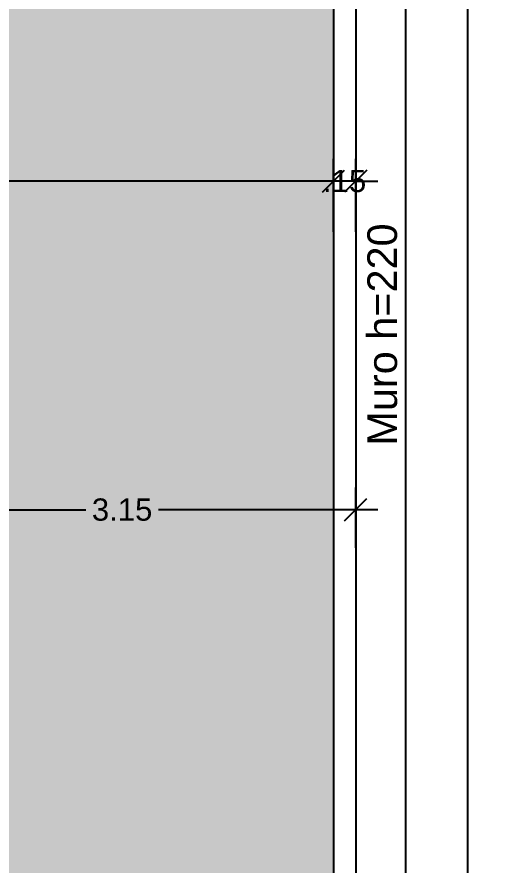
# Model space of a CAD drawing. Extents: x -120 to 178, y 5 to 129.
# Drawn here: x 31.46 to 34.64, y 91.73 to 97.45 of the extents above; entities that cross this region are included whole.
import ezdxf
from ezdxf.enums import TextEntityAlignment as Align

# ---------------------------------------------------------------- set-up
doc = ezdxf.new("R2010")
doc.units = 0
doc.header["$MEASUREMENT"] = 0
doc.layers.get('0').update_dxf_attribs({"linetype": 'CONTINUOUS'})
doc.layers.get('DEFPOINTS').update_dxf_attribs({"linetype": 'CONTINUOUS'})
for name, color, linetype in [('cota', 1, 'CONTINUOUS'), ('muro', 6, 'CONTINUOUS'), ('piso', 4, 'CONTINUOUS'), ('texto', 7, 'CONTINUOUS'), ('vegetacao', 82, 'CONTINUOUS')]:
    doc.layers.add(name, color=color, linetype=linetype)
doc.styles.get("Standard").update_dxf_attribs({"font": 'arial.ttf'})
doc.dimstyles.new('cotass', dxfattribs={"dimtxt": 0.15, "dimasz": 0.15, "dimexe": 0.15, "dimexo": 0, "dimgap": 0.05, "dimtad": 0, "dimzin": 4, "dimdsep": 46, "dimtxsty": 'Standard', "dimblk": 'OBLIQUE', "dimcen": 0, "dimdle": 0.15, "dimclrd": 256, "dimclrt": 4, "dimadec": 0, "dimazin": 1, "dimtfac": 1, "dimtix": 1, "dimtofl": 0, "dimtmove": 0, "dimatfit": 3, "dimldrblk": 'OPEN30', "dimfxl": 0, "dimtolj": 1, "dimtzin": 0, "dimlwd": -1, "dimarcsym": 0})

# ---------------------------------------------------------------- blocks, each defined once
blk = doc.blocks.new('_Oblique')
at = {"color": 0, "linetype": 'ByBlock', "lineweight": -2}
blk.add_line((-0.5, -0.5), (0.5, 0.5), dxfattribs=at)
blk = doc.blocks.new('*D45')
at = {"layer": 'cota', "color": 0, "lineweight": -2, "transparency": 16777216}
for p, q in [((22.8493, 96.0037), (22.8493, 96.4963)), ((33.5894, 96.0037), (33.5894, 96.4963))]:
    blk.add_line(p, q, dxfattribs=at)
at = {"layer": 'cota', "transparency": 16777216}
for p, q in [((22.6993, 96.3463), (27.9236, 96.3463)), ((33.7394, 96.3463), (28.5151, 96.3463))]:
    blk.add_line(p, q, dxfattribs=at)
at = {"layer": 'DEFPOINTS', "color": 0, "transparency": 16777216}
for p in [(33.5894, 96.3463), (22.8493, 96.0037), (33.5894, 96.0037)]:
    blk.add_point(p, dxfattribs=at)
at = {"layer": 'cota', "transparency": 16777216, "xscale": 0.15, "yscale": 0.15, "zscale": 0.15, "rotation": 180}
blk.add_blockref('_Oblique', (22.8493, 96.3463), dxfattribs=at)
at = {"layer": 'cota', "transparency": 16777216, "xscale": 0.15, "yscale": 0.15, "zscale": 0.15}
blk.add_blockref('_Oblique', (33.5894, 96.3463), dxfattribs=at)
at = {"layer": 'cota', "color": 4, "transparency": 16777216, "insert": (28.2193, 96.3463), "char_height": 0.15, "attachment_point": 5}
blk.add_mtext('\\A1;10.74', dxfattribs=at)
blk = doc.blocks.new('_Open30')
at = {"color": 0, "linetype": 'ByBlock', "lineweight": -2}
for p, q in [((-1, 0.268), (0, 0)), ((0, 0), (-1, -0.268)), ((0, 0), (-1, 0))]:
    blk.add_line(p, q, dxfattribs=at)
blk = doc.blocks.new('*D46')
at = {"layer": 'cota', "color": 0, "lineweight": -2, "transparency": 16777216}
for p, q in [((33.5894, 96.0037), (33.5894, 96.4963)), ((33.7393, 96.0037), (33.7393, 96.4963))]:
    blk.add_line(p, q, dxfattribs=at)
at = {"layer": 'cota', "transparency": 16777216}
for p, q in [((33.5894, 96.3463), (33.4394, 96.3463)), ((33.7393, 96.3463), (33.8893, 96.3463))]:
    blk.add_line(p, q, dxfattribs=at)
at = {"layer": 'DEFPOINTS', "color": 0, "transparency": 16777216}
for p in [(33.7393, 96.3463), (33.5894, 96.0037), (33.7393, 96.0037)]:
    blk.add_point(p, dxfattribs=at)
at = {"layer": 'cota', "transparency": 16777216, "xscale": 0.15, "yscale": 0.15, "zscale": 0.15}
blk.add_blockref('_Oblique', (33.5894, 96.3463), dxfattribs=at)
at = {"layer": 'cota', "transparency": 16777216, "xscale": 0.15, "yscale": 0.15, "zscale": 0.15, "rotation": 180}
blk.add_blockref('_Oblique', (33.7393, 96.3463), dxfattribs=at)
at = {"layer": 'cota', "color": 4, "transparency": 16777216, "insert": (33.6644, 96.3463), "char_height": 0.15, "attachment_point": 5}
blk.add_mtext('\\A1;.15', dxfattribs=at)
blk = doc.blocks.new('*D66')
at = {"layer": 'cota', "color": 0, "lineweight": -2, "transparency": 16777216}
for p, q in [((30.5894, 93.8737), (30.5894, 94.2798)), ((33.7393, 93.8737), (33.7393, 94.2798))]:
    blk.add_line(p, q, dxfattribs=at)
at = {"layer": 'cota', "transparency": 16777216}
for p, q in [((30.4394, 94.1298), (31.919, 94.1298)), ((33.8893, 94.1298), (32.4097, 94.1298))]:
    blk.add_line(p, q, dxfattribs=at)
at = {"layer": 'DEFPOINTS', "color": 0, "transparency": 16777216}
for p in [(33.7393, 94.1298), (30.5894, 93.8737), (33.7393, 93.8737)]:
    blk.add_point(p, dxfattribs=at)
at = {"layer": 'cota', "transparency": 16777216, "xscale": 0.15, "yscale": 0.15, "zscale": 0.15, "rotation": 180}
blk.add_blockref('_Oblique', (30.5894, 94.1298), dxfattribs=at)
at = {"layer": 'cota', "transparency": 16777216, "xscale": 0.15, "yscale": 0.15, "zscale": 0.15}
blk.add_blockref('_Oblique', (33.7393, 94.1298), dxfattribs=at)
at = {"layer": 'cota', "color": 4, "transparency": 16777216, "insert": (32.1644, 94.1298), "char_height": 0.15, "attachment_point": 5}
blk.add_mtext('\\A1;3.15', dxfattribs=at)
blk = doc.blocks.new('*D472')
at = {"layer": 'cota', "transparency": 16777216}
for p, q in [((34.0776, 121.2337), (34.0776, 98.8098)), ((34.0776, 75.7737), (34.0776, 98.1977))]:
    blk.add_line(p, q, dxfattribs=at)
at = {"layer": 'cota', "color": 0, "lineweight": -2, "transparency": 16777216}
for p, q in [((33.5894, 121.0837), (34.2276, 121.0837)), ((33.5894, 75.9237), (34.2276, 75.9237))]:
    blk.add_line(p, q, dxfattribs=at)
at = {"layer": 'DEFPOINTS', "color": 0, "transparency": 16777216}
for p in [(33.5894, 121.0837), (34.0776, 121.0837), (33.5894, 75.9237)]:
    blk.add_point(p, dxfattribs=at)
at = {"layer": 'cota', "transparency": 16777216, "xscale": 0.15, "yscale": 0.15, "zscale": 0.15}
for p, rotation in [((34.0776, 121.0837), 90), ((34.0776, 75.9237), 270)]:
    blk.add_blockref('_Oblique', p, dxfattribs=dict(at, rotation=rotation))
at = {"layer": 'cota', "color": 4, "transparency": 16777216, "insert": (34.0776, 98.5037), "char_height": 0.15, "attachment_point": 5, "rotation": 90}
blk.add_mtext('\\A1;45.16', dxfattribs=at)
blk = doc.blocks.new('*D473')
at = {"layer": 'cota', "transparency": 16777216}
for p, q in [((34.4945, 121.3837), (34.4945, 98.8703)), ((34.4945, 75.7737), (34.4945, 98.2871))]:
    blk.add_line(p, q, dxfattribs=at)
at = {"layer": 'cota', "color": 0, "lineweight": -2, "transparency": 16777216}
for p, q in [((33.7393, 121.2337), (34.6445, 121.2337)), ((33.7393, 75.9237), (34.6445, 75.9237))]:
    blk.add_line(p, q, dxfattribs=at)
at = {"layer": 'DEFPOINTS', "color": 0, "transparency": 16777216}
for p in [(33.7393, 121.2337), (34.4945, 121.2337), (33.7393, 75.9237)]:
    blk.add_point(p, dxfattribs=at)
at = {"layer": 'cota', "transparency": 16777216, "xscale": 0.15, "yscale": 0.15, "zscale": 0.15}
for p, rotation in [((34.4945, 121.2337), 90), ((34.4945, 75.9237), 270)]:
    blk.add_blockref('_Oblique', p, dxfattribs=dict(at, rotation=rotation))
at = {"layer": 'cota', "color": 4, "transparency": 16777216, "insert": (34.4945, 98.5787), "char_height": 0.15, "attachment_point": 5, "rotation": 90}
blk.add_mtext('\\A1;45.31', dxfattribs=at)

msp = doc.modelspace()

# ---------------------------------------------------------------- hatches: boundary and pattern name
at = {"layer": 'vegetacao'}
h = msp.add_hatch(dxfattribs=at)
h.set_pattern_fill('ANGLE', color=256, scale=2, style=0)
h.set_pattern_definition([(0, (4.21934, 69.4), (0, 0.55), [0.4, -0.15]), (90, (4.21934, 69.4), (-0.55, 3e-17), [0.4, -0.15])])
edge = h.paths.add_edge_path()
edge.add_line((33.5894, 75.9237), (33.5894, 116.2837))
edge.add_line((33.5894, 116.2837), (9.8693, 116.2837))
edge.add_line((9.8693, 116.2837), (9.8693, 110.2837))
edge.add_line((9.8693, 110.2837), (27.5894, 110.2837))
edge.add_arc((27.5894, 107.2837), 3, 0, 90, ccw=False)
edge.add_line((30.5894, 107.2837), (30.5894, 75.9237))
edge.add_line((30.5894, 75.9237), (33.5894, 75.9237))
h = msp.add_hatch(dxfattribs=at)
h.set_pattern_fill('TRACOS2', color=256, scale=2, style=0)
h.set_pattern_definition([(0, (1.44, 0.96), (0.88, 1.52), [0.08, -1.34, 0.06, -0.58, 0.12, -1.42]), (5, (0.54, 1.68), (0.787509, 1.554551), [0.16, -1.34, 0.12, -0.58, 0.24, -1.42]), (10, (1.06, 1.78), (0.53784, 1.902295), [0.14, -0.34, 0.18, -1.06, 0.1, -1.32]), (15, (0.7, 1.96), (0.450046, 1.797737), [0.28, -0.34, 0.3, -1.06, 0.22, -1.32]), (20, (0.86, 1.14), (0.889806, 1.473175), [0.16, -1.1, 0.14, -0.82, 0.1, -0.64]), (25, (1.14, 0.86), (0.9972314, 1.458057), [0.22, -1.1, 0.28, -0.82, 0.24, -0.64]), (30, (1.44, 1.02), (-0.146462, 1.69368), [0.1, -0.66, 0.08, -0.98, 0.06, -1.3]), (35, (0.54, 0.3), (0.148824, 1.9842), [0.22, -0.66, 0.16, -0.98, 0.12, -1.3]), (40, (0.88, 1.46), (0.225573, 1.442469), [0.08, -0.88, 0.06, -0.56, 0.16, -1.02]), (45, (0.88, 0.74), (-0.410122, 1.965757), [0.16, -0.88, 0.12, -0.56, 0.3, -1.02]), (50, (1.18, 0.74), (-0.534986, 1.571557), [0.04, -0.74, 0.1, -1.22, 0.12, -0.62]), (60, (1.24, 0.88), (-0.663154, 1.491384), [0.1, -0.82, 0.04, -0.96, 0.08, -0.74]), (65, (0.52, 0.88), (-0.486328, 2.080453), [0.22, -0.82, 0.08, -0.96, 0.16, -0.74]), (70, (1.02, 0.64), (-0.732615, 1.437246), [0.06, -0.38, 0.12, -0.64, 0.08, -0.88]), (75, (0.3, 0.46), (-1.550558, 1.554275), [0.12, -0.38, 0.24, -0.64, 0.16, -0.88]), (80, (1.12, 1.82), (-1.390436, 1.09813), [0.14, -0.88, 0.06, -1.04, 0.12, -0.98]), (85, (1.3, 0.38), (-1.660168, 0.988455), [0.28, -0.88, 0.12, -1.04, 0.24, -0.98]), (90, (1.24, 0.96), (-1.76, 0.74), [0.12, -0.62, 0.08, -1.22, 0.04, -1.24]), (95, (0.52, 1.68), (-1.88055, 1.30105), [0.24, -0.62, 0.08, -1.22, 0.08, -1.24]), (100, (0.92, 1.58), (-1.653143, 0.967635), [0.14, -0.78, 0.12, -0.64, 0.14, -1.46]), (105, (1.28, 1.94), (-1.731187, 0.819872), [0.28, -0.78, 0.24, -0.64, 0.28, -1.46]), (110, (0.78, 0.44), (-1.602936, 0.544608), [0.16, -0.52, 0.08, -1.06, 0.12, -1.16]), (115, (1.86, 0.44), (-1.644302, 0.40283), [0.3, -0.52, 0.16, -1.06, 0.24, -1.16]), (120, (0.24, 0.68), (-1.911, 0.189948), [0.1, -1.34, 0.12, -0.62, 0.14, -0.82]), (125, (0.42, 0.86), (-2.170974, 0.066875), [0.22, -1.34, 0.24, -0.62, 0.28, -0.82]), (130, (0.68, 0.24), (-1.860718, 0.475107), [0.06, -0.44, 0.08, -0.86, 0.16, -1.12]), (135, (0.86, 0.42), (-2.149605, 0.311127), [0.12, -0.44, 0.16, -0.86, 0.3, -1.12]), (140, (0.08, 1.84), (-1.470646, -0.228038), [0.12, -0.72, 0.14, -0.62, 0.08, -0.84]), (145, (0.88, 0.58), (-1.548418, -0.502793), [0.24, -0.72, 0.28, -0.62, 0.16, -0.84]), (150, (1.74, 0.12), (-1.3655, -0.805115), [0.08, -0.56, 0.16, -1.24, 0.14, -1.14]), (155, (1.56, 1.22), (-1.77954, -0.692849), [0.16, -0.56, 0.3, -1.24, 0.28, -1.14]), (160, (0.42, 1.24), (-1.586007, -1.082858), [0.12, -0.84, 0.1, -0.76, 0.08, -1.22]), (165, (0.24, 0.52), (-1.706049, -1.344246), [0.24, -0.84, 0.22, -0.76, 0.16, -1.22]), (170, (0.54, 0.76), (-1.437627, -1.127488), [0.18, -0.66, 0.12, -0.9, 0.16, -0.88]), (175, (1.44, 1.66), (-1.365265, -1.607125), [0.22, -0.66, 0.24, -0.9, 0.26, -0.88])])
h.paths.add_polyline_path([(33.5894, 116.2837), (21.7193, 116.2837), (21.7193, 110.2837), (27.5894, 110.2837, -0.414214), (30.5894, 107.2837), (30.5894, 76.1987), (31.8894, 76.1987), (31.8894, 76.1487), (30.5894, 76.1487), (30.5894, 75.9237), (33.5894, 75.9237)])

# ---------------------------------------------------------------- linework, layer by layer
msp.add_lwpolyline([(9.7193, 75.9237), (9.7193, 121.2337), (33.7393, 121.2337), (33.7393, 75.9237)], close=True)
at = {"layer": 'muro'}
for p, q in [((33.7393, 121.2337), (33.7393, 75.9237)), ((33.5894, 121.0837), (33.5894, 75.9237))]:
    msp.add_line(p, q, dxfattribs=at)
at = {"layer": 'piso'}
msp.add_lwpolyline([(33.5894, 116.2837), (33.5894, 75.9237), (13.0894, 75.9237), (13.0894, 79.2137), (12.2193, 79.2137), (12.2193, 93.7437), (12.7193, 93.7437), (12.7193, 80.9237), (17.2843, 80.9237), (17.2843, 81.5237), (26.0244, 81.5237), (26.0244, 80.9237), (26.0244, 80.9237), (30.5894, 80.9237), (30.5894, 93.8737), (24.8993, 93.8737), (24.8993, 91.5437), (22.8493, 91.5437), (22.8493, 96.0037), (9.8693, 96.0037), (9.8693, 105.2837)], dxfattribs=at)

# ---------------------------------------------------------------- texts
at = {"layer": 'texto'}
msp.add_text('Muro h=220', height=0.2, rotation=90, dxfattribs=at).set_placement((34.0776, 95.3117), align=Align.BOTTOM_CENTER)

# ---------------------------------------------------------------- dimensions: what is measured, and where the dimension line sits
at = {"layer": 'cota'}
for base, p1, p2, picture, middle in [((34.4945, 121.2337), (33.7393, 75.9237), (33.7393, 121.2337), '*D473', (34.4945, 98.5787)), ((34.0776, 121.0837), (33.5894, 75.9237), (33.5894, 121.0837), '*D472', (34.0776, 98.5037))]:
    dim = msp.add_linear_dim(base=base, p1=p1, p2=p2, angle=90, dimstyle='cotass', dxfattribs=at)
    dim.commit()
    dim.dimension.update_dxf_attribs({"geometry": picture, "text_midpoint": middle})
for base, p1, p2, picture, middle in [((33.5894, 96.3463), (22.8493, 96.0037), (33.5894, 96.0037), '*D45', (28.2193, 96.3463)), ((33.7393, 96.3463), (33.5894, 96.0037), (33.7393, 96.0037), '*D46', (33.6644, 96.3463)), ((33.7393, 94.1298), (30.5894, 93.8737), (33.7393, 93.8737), '*D66', (32.1644, 94.1298))]:
    dim = msp.add_linear_dim(base=base, p1=p1, p2=p2, dimstyle='cotass', override={"dimtmove": 1}, dxfattribs=at)
    dim.commit()
    dim.dimension.update_dxf_attribs({"geometry": picture, "text_midpoint": middle})

doc.saveas('drawing.dxf')
